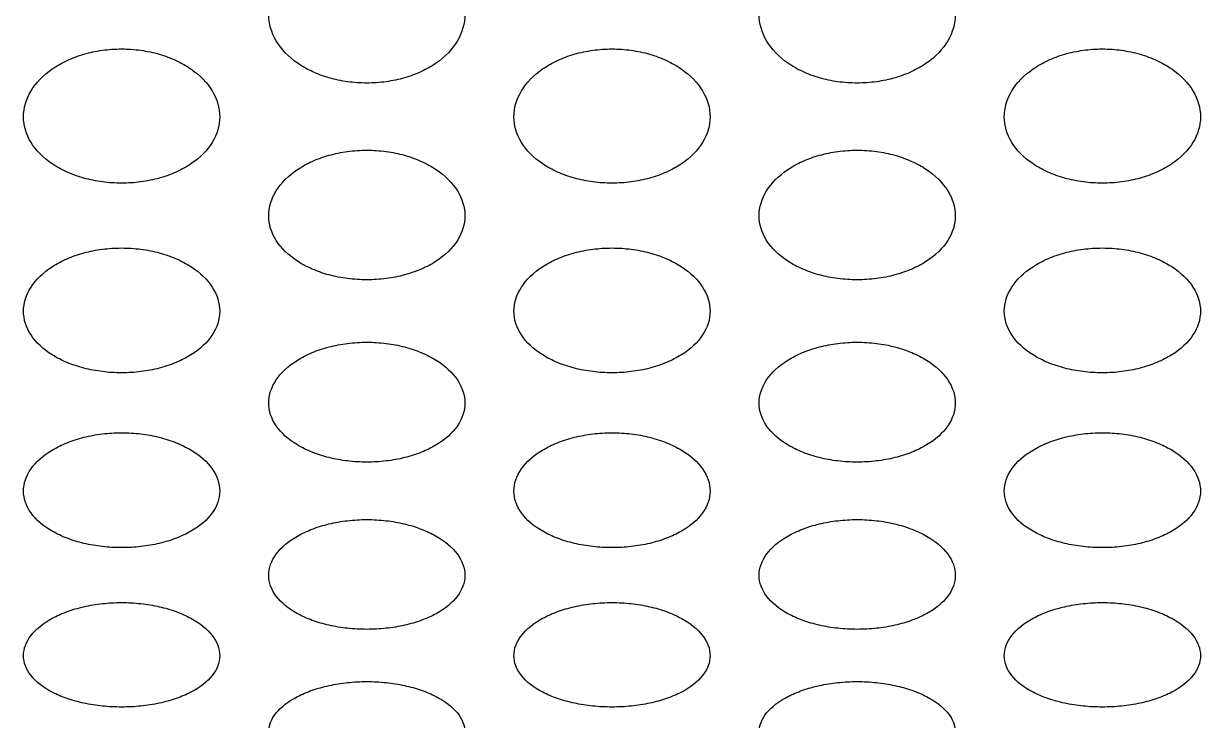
# Model space of a CAD drawing. Header units: millimetres. Extents: x 324 to 7054, y -67 to 2159.
# Drawn here: x 1716.03 to 1764.03, y 1347.28 to 1375.71 of the extents above; entities that cross this region are included whole.
import ezdxf

# ---------------------------------------------------------------- set-up
doc = ezdxf.new("R2010")
doc.units = ezdxf.units.MM
doc.header["$LTSCALE"] = 153.67
doc.layers.add('02___PRT_ALL_AXES', color=7, linetype='CONTINUOUS')

msp = doc.modelspace()

# ---------------------------------------------------------------- linework, layer by layer
at = {"layer": '02___PRT_ALL_AXES', "linetype": 'Continuous'}
for points in [[(1730.03476, 1373.28182), (1729.76893, 1373.28206), (1729.24531, 1373.31796), (1728.48961, 1373.47774), (1727.79947, 1373.73417), (1726.98616, 1374.19757), (1726.24385, 1374.972), (1725.9302, 1376.08178), (1726.24394, 1377.19844), (1726.98437, 1377.99186), (1727.79615, 1378.47107), (1728.48659, 1378.73827), (1729.24381, 1378.9055), (1729.76846, 1378.94314), (1730.03476, 1378.94338)], [(1730.03476, 1378.94338), (1730.30058, 1378.94313), (1730.8242, 1378.90564), (1731.5799, 1378.7391), (1732.27004, 1378.47269), (1733.08335, 1377.99347), (1733.82566, 1377.19931), (1734.13932, 1376.07967), (1733.82557, 1374.97288), (1733.08514, 1374.19914), (1732.27336, 1373.73572), (1731.58292, 1373.47854), (1730.8257, 1373.3181), (1730.30105, 1373.28205), (1730.03476, 1373.28182)], [(1750.03476, 1373.28182), (1749.76893, 1373.28206), (1749.24531, 1373.31796), (1748.48961, 1373.47774), (1747.79947, 1373.73417), (1746.98616, 1374.19757), (1746.24385, 1374.972), (1745.9302, 1376.08178), (1746.24394, 1377.19844), (1746.98437, 1377.99186), (1747.79615, 1378.47107), (1748.48659, 1378.73827), (1749.24381, 1378.9055), (1749.76846, 1378.94314), (1750.03476, 1378.94338)], [(1750.03476, 1378.94338), (1750.30058, 1378.94313), (1750.8242, 1378.90564), (1751.5799, 1378.7391), (1752.27004, 1378.47269), (1753.08335, 1377.99347), (1753.82566, 1377.19931), (1754.13932, 1376.07967), (1753.82557, 1374.97288), (1753.08514, 1374.19914), (1752.27336, 1373.73572), (1751.58292, 1373.47854), (1750.8257, 1373.3181), (1750.30105, 1373.28205), (1750.03476, 1373.28182)], [(1720.03476, 1369.19707), (1719.76893, 1369.1973), (1719.24531, 1369.23199), (1718.48961, 1369.38635), (1717.79947, 1369.63412), (1716.98616, 1370.08195), (1716.24385, 1370.83056), (1715.9302, 1371.90393), (1716.24394, 1372.98457), (1716.98437, 1373.75281), (1717.79615, 1374.21693), (1718.48659, 1374.47575), (1719.24381, 1374.63776), (1719.76846, 1374.67422), (1720.03476, 1374.67446)], [(1720.03476, 1374.67446), (1720.30058, 1374.67421), (1720.8242, 1374.6379), (1721.5799, 1374.47656), (1722.27004, 1374.2185), (1723.08335, 1373.75437), (1723.82566, 1372.98542), (1724.13932, 1371.90189), (1723.82557, 1370.83141), (1723.08514, 1370.08346), (1722.27336, 1369.63563), (1721.58292, 1369.38712), (1720.8257, 1369.23211), (1720.30105, 1369.19729), (1720.03476, 1369.19707)], [(1740.03476, 1369.19707), (1739.76893, 1369.1973), (1739.24531, 1369.23199), (1738.48961, 1369.38635), (1737.79947, 1369.63412), (1736.98616, 1370.08195), (1736.24385, 1370.83056), (1735.9302, 1371.90393), (1736.24394, 1372.98457), (1736.98437, 1373.75281), (1737.79615, 1374.21693), (1738.48659, 1374.47575), (1739.24381, 1374.63776), (1739.76846, 1374.67422), (1740.03476, 1374.67446)], [(1740.03476, 1374.67446), (1740.30058, 1374.67421), (1740.8242, 1374.6379), (1741.5799, 1374.47656), (1742.27004, 1374.2185), (1743.08335, 1373.75437), (1743.82566, 1372.98542), (1744.13932, 1371.90189), (1743.82557, 1370.83141), (1743.08514, 1370.08346), (1742.27336, 1369.63563), (1741.58292, 1369.38712), (1740.8257, 1369.23211), (1740.30105, 1369.19729), (1740.03476, 1369.19707)], [(1760.03476, 1369.19707), (1759.76893, 1369.1973), (1759.24531, 1369.23199), (1758.48961, 1369.38635), (1757.79947, 1369.63412), (1756.98616, 1370.08195), (1756.24385, 1370.83056), (1755.9302, 1371.90393), (1756.24394, 1372.98457), (1756.98437, 1373.75281), (1757.79615, 1374.21693), (1758.48659, 1374.47575), (1759.24381, 1374.63776), (1759.76846, 1374.67422), (1760.03476, 1374.67446)], [(1760.03476, 1374.67446), (1760.30058, 1374.67421), (1760.8242, 1374.6379), (1761.5799, 1374.47656), (1762.27004, 1374.2185), (1763.08335, 1373.75437), (1763.82566, 1372.98542), (1764.13932, 1371.90189), (1763.82557, 1370.83141), (1763.08514, 1370.08346), (1762.27336, 1369.63563), (1761.58292, 1369.38712), (1760.8257, 1369.23211), (1760.30105, 1369.19729), (1760.03476, 1369.19707)], [(1730.03476, 1365.25524), (1729.76893, 1365.25546), (1729.24531, 1365.28889), (1728.48961, 1365.4377), (1727.79947, 1365.67656), (1726.98616, 1366.10837), (1726.24385, 1366.83041), (1725.9302, 1367.86629), (1726.24394, 1368.90984), (1726.98437, 1369.65212), (1727.79615, 1370.10068), (1728.48659, 1370.35087), (1729.24381, 1370.50749), (1729.76846, 1370.54274), (1730.03476, 1370.54297)], [(1730.03476, 1370.54297), (1730.30058, 1370.54273), (1730.8242, 1370.50762), (1731.5799, 1370.35165), (1732.27004, 1370.1022), (1733.08335, 1369.65362), (1733.82566, 1368.91065), (1734.13932, 1367.86432), (1733.82557, 1366.83123), (1733.08514, 1366.10982), (1732.27336, 1365.67801), (1731.58292, 1365.43844), (1730.8257, 1365.28902), (1730.30105, 1365.25545), (1730.03476, 1365.25524)], [(1750.03476, 1365.25524), (1749.76893, 1365.25546), (1749.24531, 1365.28889), (1748.48961, 1365.4377), (1747.79947, 1365.67656), (1746.98616, 1366.10837), (1746.24385, 1366.83041), (1745.9302, 1367.86629), (1746.24394, 1368.90984), (1746.98437, 1369.65212), (1747.79615, 1370.10068), (1748.48659, 1370.35087), (1749.24381, 1370.50749), (1749.76846, 1370.54274), (1750.03476, 1370.54297)], [(1750.03476, 1370.54297), (1750.30058, 1370.54273), (1750.8242, 1370.50762), (1751.5799, 1370.35165), (1752.27004, 1370.1022), (1753.08335, 1369.65362), (1753.82566, 1368.91065), (1754.13932, 1367.86432), (1753.82557, 1366.83123), (1753.08514, 1366.10982), (1752.27336, 1365.67801), (1751.58292, 1365.43844), (1750.8257, 1365.28902), (1750.30105, 1365.25545), (1750.03476, 1365.25524)], [(1720.03476, 1361.46027), (1719.76893, 1361.46048), (1719.24531, 1361.49263), (1718.48961, 1361.63572), (1717.79947, 1361.86543), (1716.98616, 1362.28079), (1716.24385, 1362.97554), (1715.9302, 1363.9729), (1716.24394, 1364.9783), (1716.98437, 1365.69389), (1717.79615, 1366.12645), (1718.48659, 1366.36775), (1719.24381, 1366.51883), (1719.76846, 1366.55283), (1720.03476, 1366.55305)], [(1720.03476, 1366.55305), (1720.30058, 1366.55283), (1720.8242, 1366.51895), (1721.5799, 1366.3685), (1722.27004, 1366.12791), (1723.08335, 1365.69534), (1723.82566, 1364.97909), (1724.13932, 1363.971), (1723.82557, 1362.97633), (1723.08514, 1362.28219), (1722.27336, 1361.86683), (1721.58292, 1361.63643), (1720.8257, 1361.49275), (1720.30105, 1361.46048), (1720.03476, 1361.46027)], [(1740.03476, 1361.46027), (1739.76893, 1361.46048), (1739.24531, 1361.49263), (1738.48961, 1361.63572), (1737.79947, 1361.86543), (1736.98616, 1362.28079), (1736.24385, 1362.97554), (1735.9302, 1363.9729), (1736.24394, 1364.9783), (1736.98437, 1365.69389), (1737.79615, 1366.12645), (1738.48659, 1366.36775), (1739.24381, 1366.51883), (1739.76846, 1366.55283), (1740.03476, 1366.55305)], [(1740.03476, 1366.55305), (1740.30058, 1366.55283), (1740.8242, 1366.51895), (1741.5799, 1366.3685), (1742.27004, 1366.12791), (1743.08335, 1365.69534), (1743.82566, 1364.97909), (1744.13932, 1363.971), (1743.82557, 1362.97633), (1743.08514, 1362.28219), (1742.27336, 1361.86683), (1741.58292, 1361.63643), (1740.8257, 1361.49275), (1740.30105, 1361.46048), (1740.03476, 1361.46027)], [(1760.03476, 1361.46027), (1759.76893, 1361.46048), (1759.24531, 1361.49263), (1758.48961, 1361.63572), (1757.79947, 1361.86543), (1756.98616, 1362.28079), (1756.24385, 1362.97554), (1755.9302, 1363.9729), (1756.24394, 1364.9783), (1756.98437, 1365.69389), (1757.79615, 1366.12645), (1758.48659, 1366.36775), (1759.24381, 1366.51883), (1759.76846, 1366.55283), (1760.03476, 1366.55305)], [(1760.03476, 1366.55305), (1760.30058, 1366.55283), (1760.8242, 1366.51895), (1761.5799, 1366.3685), (1762.27004, 1366.12791), (1763.08335, 1365.69534), (1763.82566, 1364.97909), (1764.13932, 1363.971), (1763.82557, 1362.97633), (1763.08514, 1362.28219), (1762.27336, 1361.86683), (1761.58292, 1361.63643), (1760.8257, 1361.49275), (1760.30105, 1361.46048), (1760.03476, 1361.46027)], [(1730.03476, 1357.81596), (1729.76893, 1357.81617), (1729.24531, 1357.847), (1728.48961, 1357.98423), (1727.79947, 1358.20457), (1726.98616, 1358.60305), (1726.24385, 1359.26982), (1725.9302, 1360.22765), (1726.24394, 1361.19392), (1726.98437, 1361.88208), (1727.79615, 1362.29821), (1728.48659, 1362.53038), (1729.24381, 1362.67576), (1729.76846, 1362.70849), (1730.03476, 1362.7087)], [(1730.03476, 1362.7087), (1730.30058, 1362.70848), (1730.8242, 1362.67589), (1731.5799, 1362.53111), (1732.27004, 1362.29961), (1733.08335, 1361.88348), (1733.82566, 1361.19467), (1734.13932, 1360.22583), (1733.82557, 1359.27058), (1733.08514, 1358.6044), (1732.27336, 1358.20591), (1731.58292, 1357.98491), (1730.8257, 1357.84711), (1730.30105, 1357.81617), (1730.03476, 1357.81596)], [(1750.03476, 1357.81596), (1749.76893, 1357.81617), (1749.24531, 1357.847), (1748.48961, 1357.98423), (1747.79947, 1358.20457), (1746.98616, 1358.60305), (1746.24385, 1359.26982), (1745.9302, 1360.22765), (1746.24394, 1361.19392), (1746.98437, 1361.88208), (1747.79615, 1362.29821), (1748.48659, 1362.53038), (1749.24381, 1362.67576), (1749.76846, 1362.70849), (1750.03476, 1362.7087)], [(1750.03476, 1362.7087), (1750.30058, 1362.70848), (1750.8242, 1362.67589), (1751.5799, 1362.53111), (1752.27004, 1362.29961), (1753.08335, 1361.88348), (1753.82566, 1361.19467), (1754.13932, 1360.22583), (1753.82557, 1359.27058), (1753.08514, 1358.6044), (1752.27336, 1358.20591), (1751.58292, 1357.98491), (1750.8257, 1357.84711), (1750.30105, 1357.81617), (1750.03476, 1357.81596)], [(1720.03476, 1354.32597), (1719.76893, 1354.32617), (1719.24531, 1354.35565), (1718.48961, 1354.48688), (1717.79947, 1354.69763), (1716.98616, 1355.07884), (1716.24385, 1355.71696), (1715.9302, 1356.63431), (1716.24394, 1357.56046), (1716.98437, 1358.22052), (1717.79615, 1358.61979), (1718.48659, 1358.84261), (1719.24381, 1358.98215), (1719.76846, 1359.01356), (1720.03476, 1359.01376)], [(1720.03476, 1359.01376), (1720.30058, 1359.01355), (1720.8242, 1358.98226), (1721.5799, 1358.8433), (1722.27004, 1358.62114), (1723.08335, 1358.22186), (1723.82566, 1357.56118), (1724.13932, 1356.63256), (1723.82557, 1355.71768), (1723.08514, 1355.08013), (1722.27336, 1354.69891), (1721.58292, 1354.48754), (1720.8257, 1354.35576), (1720.30105, 1354.32616), (1720.03476, 1354.32597)], [(1740.03476, 1354.32597), (1739.76893, 1354.32617), (1739.24531, 1354.35565), (1738.48961, 1354.48688), (1737.79947, 1354.69763), (1736.98616, 1355.07884), (1736.24385, 1355.71696), (1735.9302, 1356.63431), (1736.24394, 1357.56046), (1736.98437, 1358.22052), (1737.79615, 1358.61979), (1738.48659, 1358.84261), (1739.24381, 1358.98215), (1739.76846, 1359.01356), (1740.03476, 1359.01376)], [(1740.03476, 1359.01376), (1740.30058, 1359.01355), (1740.8242, 1358.98226), (1741.5799, 1358.8433), (1742.27004, 1358.62114), (1743.08335, 1358.22186), (1743.82566, 1357.56118), (1744.13932, 1356.63256), (1743.82557, 1355.71768), (1743.08514, 1355.08013), (1742.27336, 1354.69891), (1741.58292, 1354.48754), (1740.8257, 1354.35576), (1740.30105, 1354.32616), (1740.03476, 1354.32597)], [(1760.03476, 1354.32597), (1759.76893, 1354.32617), (1759.24531, 1354.35565), (1758.48961, 1354.48688), (1757.79947, 1354.69763), (1756.98616, 1355.07884), (1756.24385, 1355.71696), (1755.9302, 1356.63431), (1756.24394, 1357.56046), (1756.98437, 1358.22052), (1757.79615, 1358.61979), (1758.48659, 1358.84261), (1759.24381, 1358.98215), (1759.76846, 1359.01356), (1760.03476, 1359.01376)], [(1760.03476, 1359.01376), (1760.30058, 1359.01355), (1760.8242, 1358.98226), (1761.5799, 1358.8433), (1762.27004, 1358.62114), (1763.08335, 1358.22186), (1763.82566, 1357.56118), (1764.13932, 1356.63256), (1763.82557, 1355.71768), (1763.08514, 1355.08013), (1762.27336, 1354.69891), (1761.58292, 1354.48754), (1760.8257, 1354.35576), (1760.30105, 1354.32616), (1760.03476, 1354.32597)], [(1730.03476, 1350.99378), (1729.76893, 1350.99397), (1729.24531, 1351.02207), (1728.48961, 1351.14718), (1727.79947, 1351.34812), (1726.98616, 1351.71168), (1726.24385, 1352.32051), (1725.9302, 1353.19646), (1726.24394, 1354.08156), (1726.98437, 1354.71286), (1727.79615, 1355.09488), (1728.48659, 1355.30811), (1729.24381, 1355.44167), (1729.76846, 1355.47174), (1730.03476, 1355.47194)], [(1730.03476, 1355.47194), (1730.30058, 1355.47174), (1730.8242, 1355.44179), (1731.5799, 1355.30878), (1732.27004, 1355.09617), (1733.08335, 1354.71414), (1733.82566, 1354.08225), (1734.13932, 1353.19478), (1733.82557, 1352.3212), (1733.08514, 1351.7129), (1732.27336, 1351.34934), (1731.58292, 1351.1478), (1730.8257, 1351.02218), (1730.30105, 1350.99397), (1730.03476, 1350.99378)], [(1750.03476, 1350.99378), (1749.76893, 1350.99397), (1749.24531, 1351.02207), (1748.48961, 1351.14718), (1747.79947, 1351.34812), (1746.98616, 1351.71168), (1746.24385, 1352.32051), (1745.9302, 1353.19646), (1746.24394, 1354.08156), (1746.98437, 1354.71286), (1747.79615, 1355.09488), (1748.48659, 1355.30811), (1749.24381, 1355.44167), (1749.76846, 1355.47174), (1750.03476, 1355.47194)], [(1750.03476, 1355.47194), (1750.30058, 1355.47174), (1750.8242, 1355.44179), (1751.5799, 1355.30878), (1752.27004, 1355.09617), (1753.08335, 1354.71414), (1753.82566, 1354.08225), (1754.13932, 1353.19478), (1753.82557, 1352.3212), (1753.08514, 1351.7129), (1752.27336, 1351.34934), (1751.58292, 1351.1478), (1750.8257, 1351.02218), (1750.30105, 1350.99397), (1750.03476, 1350.99378)], [(1720.03476, 1347.82273), (1719.76893, 1347.82291), (1719.24531, 1347.84961), (1718.48961, 1347.96846), (1717.79947, 1348.15939), (1716.98616, 1348.50494), (1716.24385, 1349.08387), (1715.9302, 1349.91754), (1716.24394, 1350.76072), (1716.98437, 1351.36262), (1717.79615, 1351.72701), (1718.48659, 1351.93044), (1719.24381, 1352.05789), (1719.76846, 1352.08658), (1720.03476, 1352.08677)], [(1720.03476, 1352.08677), (1720.30058, 1352.08658), (1720.8242, 1352.05799), (1721.5799, 1351.93108), (1722.27004, 1351.72823), (1723.08335, 1351.36384), (1723.82566, 1350.76137), (1724.13932, 1349.91595), (1723.82557, 1349.08452), (1723.08514, 1348.5061), (1722.27336, 1348.16055), (1721.58292, 1347.96905), (1720.8257, 1347.8497), (1720.30105, 1347.82291), (1720.03476, 1347.82273)], [(1740.03476, 1347.82273), (1739.76893, 1347.82291), (1739.24531, 1347.84961), (1738.48961, 1347.96846), (1737.79947, 1348.15939), (1736.98616, 1348.50494), (1736.24385, 1349.08387), (1735.9302, 1349.91754), (1736.24394, 1350.76072), (1736.98437, 1351.36262), (1737.79615, 1351.72701), (1738.48659, 1351.93044), (1739.24381, 1352.05789), (1739.76846, 1352.08658), (1740.03476, 1352.08677)], [(1740.03476, 1352.08677), (1740.30058, 1352.08658), (1740.8242, 1352.05799), (1741.5799, 1351.93108), (1742.27004, 1351.72823), (1743.08335, 1351.36384), (1743.82566, 1350.76137), (1744.13932, 1349.91595), (1743.82557, 1349.08452), (1743.08514, 1348.5061), (1742.27336, 1348.16055), (1741.58292, 1347.96905), (1740.8257, 1347.8497), (1740.30105, 1347.82291), (1740.03476, 1347.82273)], [(1760.03476, 1347.82273), (1759.76893, 1347.82291), (1759.24531, 1347.84961), (1758.48961, 1347.96846), (1757.79947, 1348.15939), (1756.98616, 1348.50494), (1756.24385, 1349.08387), (1755.9302, 1349.91754), (1756.24394, 1350.76072), (1756.98437, 1351.36262), (1757.79615, 1351.72701), (1758.48659, 1351.93044), (1759.24381, 1352.05789), (1759.76846, 1352.08658), (1760.03476, 1352.08677)], [(1760.03476, 1352.08677), (1760.30058, 1352.08658), (1760.8242, 1352.05799), (1761.5799, 1351.93108), (1762.27004, 1351.72823), (1763.08335, 1351.36384), (1763.82566, 1350.76137), (1764.13932, 1349.91595), (1763.82557, 1349.08452), (1763.08514, 1348.5061), (1762.27336, 1348.16055), (1761.58292, 1347.96905), (1760.8257, 1347.8497), (1760.30105, 1347.82291), (1760.03476, 1347.82273)], [(1730.03476, 1344.816), (1729.76893, 1344.81617), (1729.24531, 1344.84143), (1728.48961, 1344.95391), (1727.79947, 1345.13464), (1726.98616, 1345.46183), (1726.24385, 1346.01028), (1725.9302, 1346.80084), (1726.24394, 1347.60125), (1726.98437, 1348.17314), (1727.79615, 1348.51954), (1728.48659, 1348.71297), (1729.24381, 1348.83418), (1729.76846, 1348.86147), (1730.03476, 1348.86165)], [(1730.03476, 1348.86165), (1730.30058, 1348.86146), (1730.8242, 1348.83428), (1731.5799, 1348.71358), (1732.27004, 1348.5207), (1733.08335, 1348.17431), (1733.82566, 1347.60187), (1734.13932, 1346.79933), (1733.82557, 1346.0109), (1733.08514, 1345.46293), (1732.27336, 1345.13574), (1731.58292, 1344.95447), (1730.8257, 1344.84152), (1730.30105, 1344.81616), (1730.03476, 1344.816)], [(1750.03476, 1344.816), (1749.76893, 1344.81617), (1749.24531, 1344.84143), (1748.48961, 1344.95391), (1747.79947, 1345.13464), (1746.98616, 1345.46183), (1746.24385, 1346.01028), (1745.9302, 1346.80084), (1746.24394, 1347.60125), (1746.98437, 1348.17314), (1747.79615, 1348.51954), (1748.48659, 1348.71297), (1749.24381, 1348.83418), (1749.76846, 1348.86147), (1750.03476, 1348.86165)], [(1750.03476, 1348.86165), (1750.30058, 1348.86146), (1750.8242, 1348.83428), (1751.5799, 1348.71358), (1752.27004, 1348.5207), (1753.08335, 1348.17431), (1753.82566, 1347.60187), (1754.13932, 1346.79933), (1753.82557, 1346.0109), (1753.08514, 1345.46293), (1752.27336, 1345.13574), (1751.58292, 1344.95447), (1750.8257, 1344.84152), (1750.30105, 1344.81616), (1750.03476, 1344.816)]]:
    msp.add_open_spline(points, degree=3, knots=[0, 0, 0, 0, 0.0625, 0.125, 0.1875, 0.25, 0.375, 0.5, 0.625, 0.75, 0.8125, 0.875, 0.9375, 1, 1, 1, 1], dxfattribs=at)

doc.saveas('drawing.dxf')
